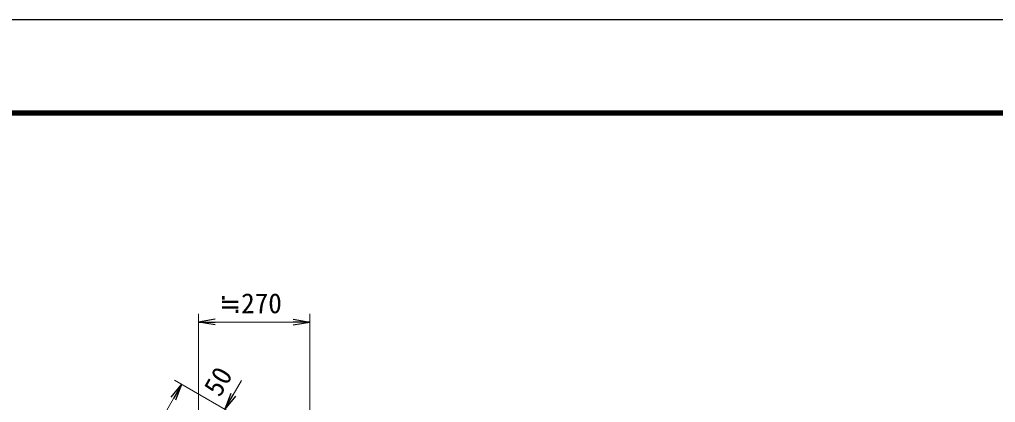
# Model space of a CAD drawing. Units: millimetres, scale not verified. Extents: x -4200 to 4200, y -2970 to 2970.
# Drawn here: x -356 to 2001, y 2046 to 2970 of the extents above; entities that cross this region are included whole.
import ezdxf
from ezdxf.enums import TextEntityAlignment as Align

# ---------------------------------------------------------------- set-up
doc = ezdxf.new("R2010")
doc.units = ezdxf.units.MM
doc.header["$LTSCALE"] = 10
doc.layers.add('0-3_D-STR-DIM', color=7, linetype='Continuous', lineweight=13)
doc.layers.add('0-E_D-TTL', color=7, linetype='Continuous', lineweight=25)
doc.layers.add('0-4_0', color=7, linetype='Continuous')
doc.styles.add('ＭＳ ゴシック', font='')
doc.styles.get('ＭＳ ゴシック').set_extended_font_data('MS Gothic')

# ---------------------------------------------------------------- blocks, each defined once
blk = doc.blocks.new('_Open')
at = {"layer": '0-4_0'}
blk.add_line((-10, 1.667), (0, 0), dxfattribs=at)
blk.add_lwpolyline([(-10, -1.667), (0, 0), (-10, 0)], dxfattribs=at)

msp = doc.modelspace()

# ---------------------------------------------------------------- linework, layer by layer
at = {"layer": '0-3_D-STR-DIM'}
for p, q in [((76.85, 1480.23), (76.85, 2260.23)), ((116.85, 2240.23), (304.98, 2240.23)), ((344.98, 1931.64), (344.98, 2260.23)), ((281.59, 1948.24), (18.73, 2100)), ((159.97, 2064.64), (179.97, 2099.28)), ((16.05, 2055.36), (-168.95, 1734.93))]:
    msp.add_line(p, q, dxfattribs=at)
at = {"layer": '0-E_D-TTL', "color": 2}
msp.add_lwpolyline([(-4199.68, 2970.23), (4200.32, 2970.23), (4200.32, -2969.77), (-4199.68, -2969.77)], close=True, dxfattribs=at)
at = {"layer": '0-E_D-TTL'}
for points in [[(-3929.68, 2750.23), (3930.32, 2750.23), (3930.32, -2749.77), (-3929.68, -2749.77)], [(-3927.18, 2747.73), (3927.82, 2747.73), (3927.82, -2747.27), (-3927.18, -2747.27)], [(-3924.68, 2745.23), (3925.32, 2745.23), (3925.32, -2744.77), (-3924.68, -2744.77)], [(-3922.18, 2742.73), (3922.82, 2742.73), (3922.82, -2742.27), (-3922.18, -2742.27)], [(-3919.68, 2740.23), (3920.32, 2740.23), (3920.32, -2739.77), (-3919.68, -2739.77)]]:
    msp.add_lwpolyline(points, close=True, dxfattribs=at)

# ---------------------------------------------------------------- block references
at = {"layer": '0-3_D-STR-DIM', "xscale": 4, "yscale": 4}
for p, rotation in [((76.85, 2240.23), 180), ((36.05, 2090), 60), ((139.97, 2030), 240)]:
    msp.add_blockref('_Open', p, dxfattribs=dict(at, rotation=rotation))
msp.add_blockref('_Open', (344.98, 2240.23), dxfattribs=at)

# ---------------------------------------------------------------- texts
at = {"layer": '0-3_D-STR-DIM', "style": 'ＭＳ ゴシック'}
msp.add_text('≒270', height=48.09, dxfattribs=at).set_placement((126.36, 2246.97), align=Align.BOTTOM_LEFT)
msp.add_text('50', height=48.09, rotation=60, dxfattribs=at).set_placement((140.5, 2049.46), align=Align.BOTTOM_LEFT)

doc.saveas('drawing.dxf')
